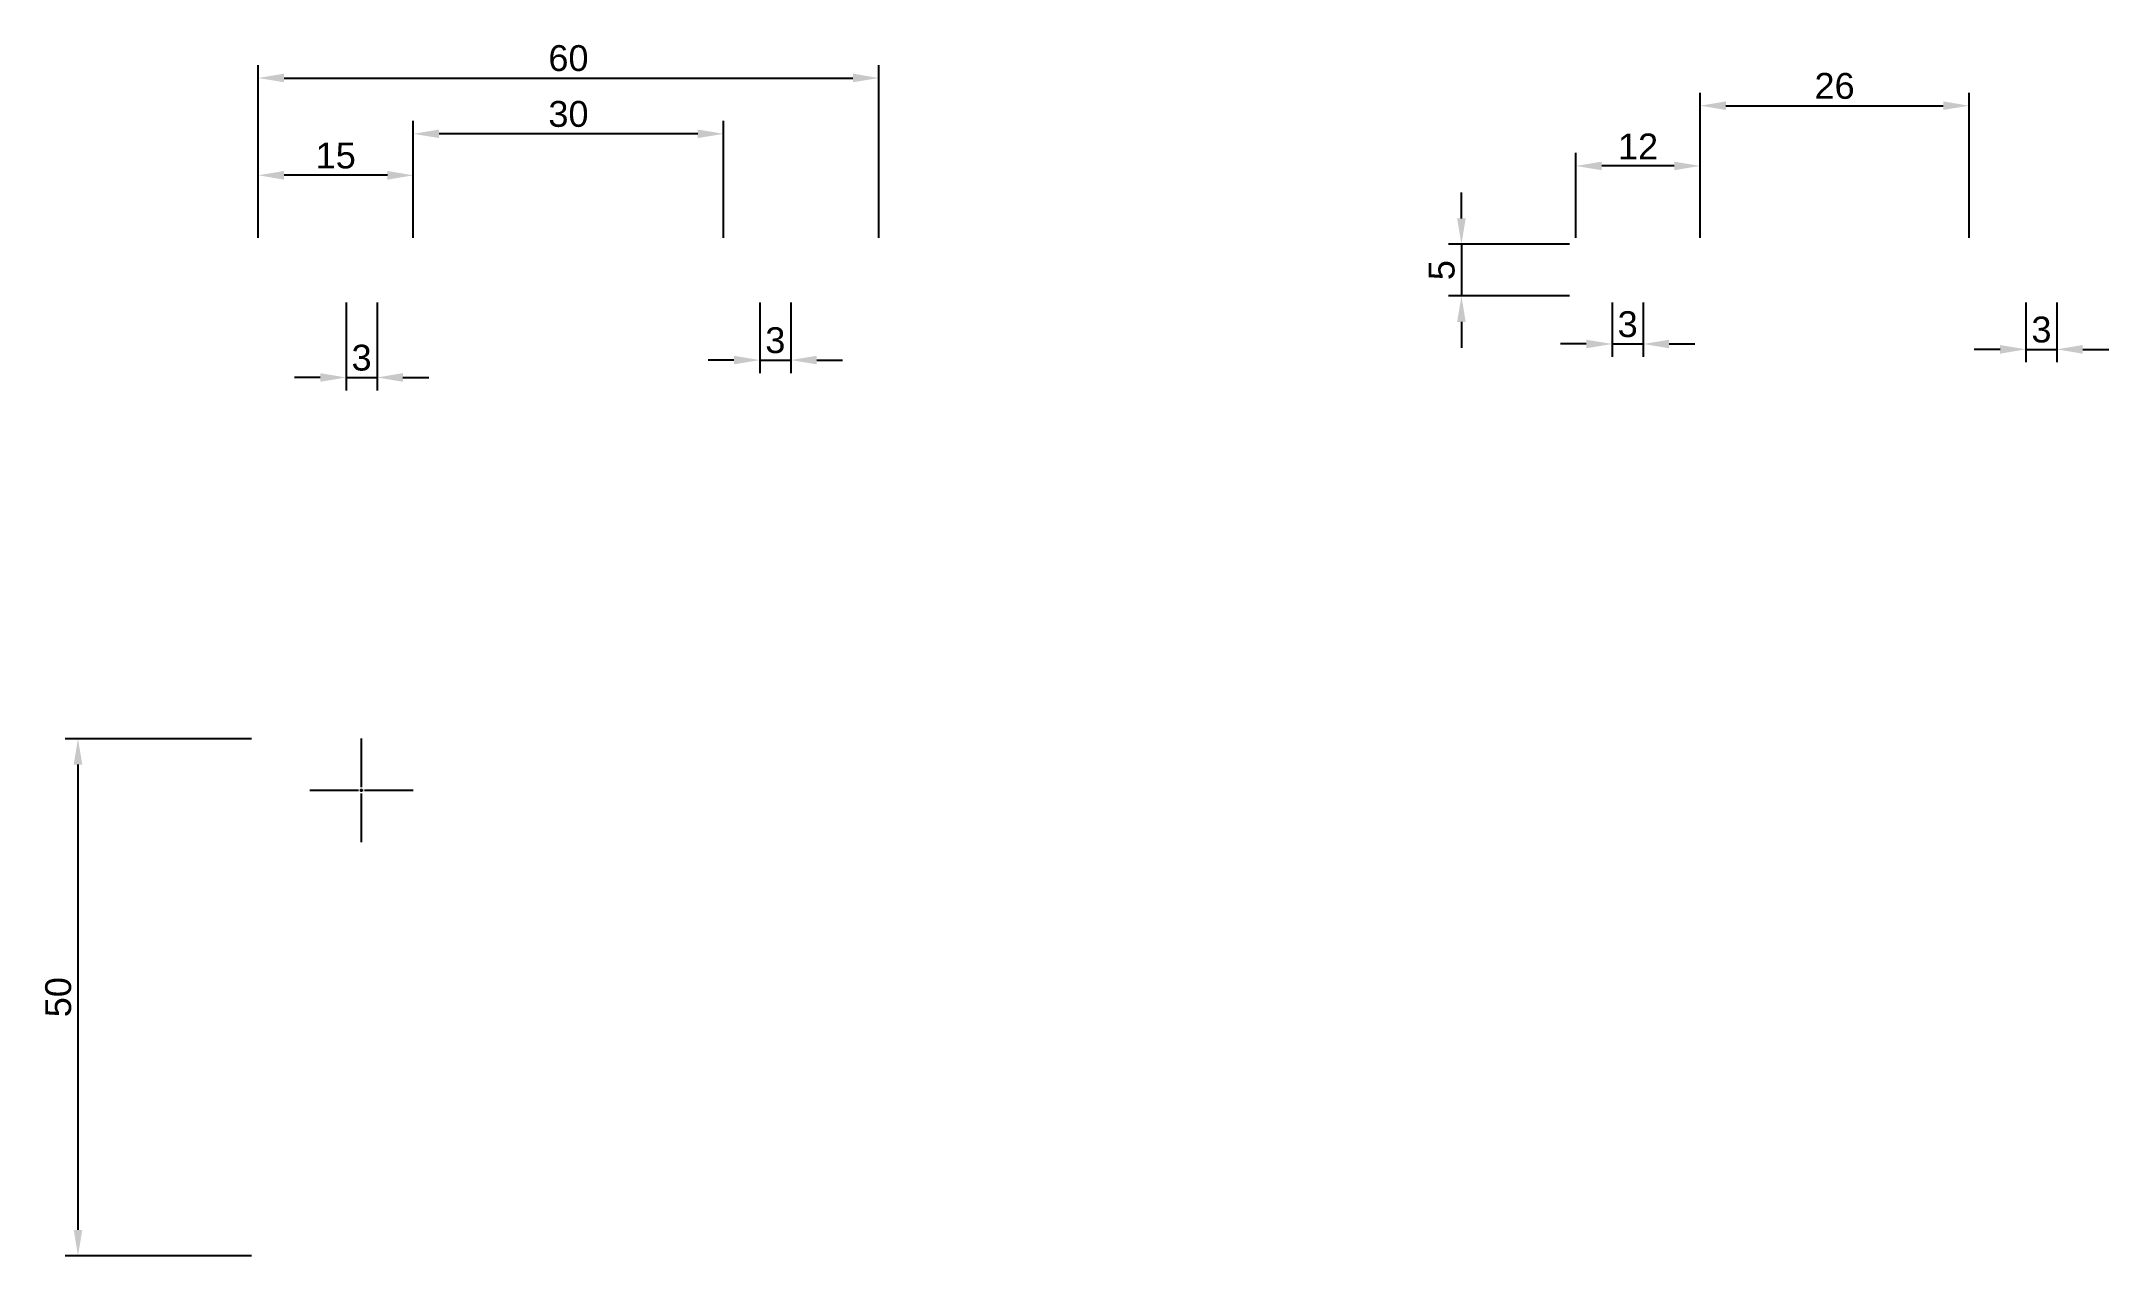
# Paper-space layout '布局1' of a CAD drawing. Header units: millimetres. Extents: x 2 to 201, y 53 to 170.
import ezdxf

# ---------------------------------------------------------------- set-up
doc = ezdxf.new("R2010")
doc.units = ezdxf.units.MM
doc.linetypes.add('CENTER2', pattern=[28.575, 19.05, -3.175, 3.175, -3.175])
doc.styles.get("Standard").update_dxf_attribs({"font": 'arial.ttf'})
doc.dimstyles.new('ISO-25', dxfattribs={"dimtxt": 2.5, "dimasz": 2.5, "dimexe": 1.25, "dimexo": 0.625, "dimtad": 1, "dimtxsty": 'Standard', "dimcen": 2.5, "dimadec": 0, "dimazin": 0, "dimtfac": 1, "dimtmove": 0, "dimatfit": 3, "dimfxl": 1, "dimarcsym": 0})

# ---------------------------------------------------------------- blocks, each defined once
blk = doc.blocks.new('*D9')
at = {"color": 0, "lineweight": -2, "transparency": 16777216}
for p, q in [((22.53, 151.15), (22.53, 167.85)), ((25.03, 166.6), (80.03, 166.6)), ((82.53, 151.15), (82.53, 167.85))]:
    blk.add_line(p, q, dxfattribs=at)
at = {"color": 0, "transparency": 16777216}
for points in [[(25.03, 167.02), (25.03, 166.19), (22.53, 166.6)], [(80.03, 167.02), (80.03, 166.19), (82.53, 166.6)]]:
    blk.add_solid(points, dxfattribs=at)
at = {"layer": 'Defpoints', "color": 0, "transparency": 16777216}
for p in [(82.53, 166.6), (22.53, 150.52), (82.53, 150.52)]:
    blk.add_point(p, dxfattribs=at)
at = {"color": 0, "transparency": 16777216, "insert": (52.53, 168.51), "char_height": 2.5, "attachment_point": 5}
blk.add_mtext('60', dxfattribs=at)
blk = doc.blocks.new('*D10')
at = {"color": 0, "lineweight": -2, "transparency": 16777216}
for p, q in [((21.9, 102.71), (3.86, 102.71)), ((5.11, 100.21), (5.11, 55.21)), ((21.9, 52.71), (3.86, 52.71))]:
    blk.add_line(p, q, dxfattribs=at)
at = {"color": 0, "transparency": 16777216}
for points in [[(4.7, 100.21), (5.53, 100.21), (5.11, 102.71)], [(4.7, 55.21), (5.53, 55.21), (5.11, 52.71)]]:
    blk.add_solid(points, dxfattribs=at)
at = {"layer": 'Defpoints', "color": 0, "transparency": 16777216}
for p in [(22.53, 102.71), (5.11, 52.71), (22.53, 52.71)]:
    blk.add_point(p, dxfattribs=at)
at = {"color": 0, "transparency": 16777216, "insert": (3.21, 77.71), "char_height": 2.5, "attachment_point": 5, "rotation": 90}
blk.add_mtext('50', dxfattribs=at)
blk = doc.blocks.new('*U11')
at = {"color": 0, "linetype": 'CENTER2', "transparency": 16777216}
for p, q in [((0, 0.3), (0, 5)), ((-5, 0), (-0.3, 0)), ((0.3, 0), (5, 0)), ((0, -5), (0, -0.3))]:
    blk.add_line(p, q, dxfattribs=at)
at = {"color": 0, "linetype": 'Continuous', "transparency": 16777216}
for p, q in [((-0.15, 0), (0.15, 0)), ((0, -0.15), (0, 0.15))]:
    blk.add_line(p, q, dxfattribs=at)
blk = doc.blocks.new('*D12')
at = {"color": 0, "lineweight": -2, "transparency": 16777216}
for p, q in [((31.03, 144.9), (31.03, 136.39)), ((34.03, 144.9), (34.03, 136.39)), ((28.53, 137.64), (26.03, 137.64)), ((31.03, 137.64), (34.03, 137.64)), ((36.53, 137.64), (39.03, 137.64))]:
    blk.add_line(p, q, dxfattribs=at)
at = {"color": 0, "transparency": 16777216}
for points in [[(28.53, 138.06), (28.53, 137.22), (31.03, 137.64)], [(36.53, 138.06), (36.53, 137.22), (34.03, 137.64)]]:
    blk.add_solid(points, dxfattribs=at)
at = {"layer": 'Defpoints', "color": 0, "transparency": 16777216}
for p in [(31.03, 145.52), (34.03, 145.52), (34.03, 137.64)]:
    blk.add_point(p, dxfattribs=at)
at = {"color": 0, "transparency": 16777216, "insert": (32.53, 139.54), "char_height": 2.5, "attachment_point": 5}
blk.add_mtext('3', dxfattribs=at)
blk = doc.blocks.new('*D13')
at = {"color": 0, "lineweight": -2, "transparency": 16777216}
for p, q in [((22.53, 151.15), (22.53, 158.44)), ((37.53, 151.15), (37.53, 158.44)), ((35.03, 157.19), (25.03, 157.19))]:
    blk.add_line(p, q, dxfattribs=at)
at = {"color": 0, "transparency": 16777216}
for points in [[(25.03, 157.61), (25.03, 156.77), (22.53, 157.19)], [(35.03, 157.61), (35.03, 156.77), (37.53, 157.19)]]:
    blk.add_solid(points, dxfattribs=at)
at = {"layer": 'Defpoints', "color": 0, "transparency": 16777216}
for p in [(22.53, 157.19), (22.53, 150.52), (37.53, 150.52)]:
    blk.add_point(p, dxfattribs=at)
at = {"color": 0, "transparency": 16777216, "insert": (30.03, 159.09), "char_height": 2.5, "attachment_point": 5}
blk.add_mtext('15', dxfattribs=at)
blk = doc.blocks.new('*D14')
at = {"color": 0, "lineweight": -2, "transparency": 16777216}
for p, q in [((149.93, 151.15), (149.93, 159.35)), ((159.43, 158.1), (152.43, 158.1)), ((161.93, 151.15), (161.93, 159.35))]:
    blk.add_line(p, q, dxfattribs=at)
at = {"color": 0, "transparency": 16777216}
for points in [[(152.43, 158.51), (152.43, 157.68), (149.93, 158.1)], [(159.43, 158.51), (159.43, 157.68), (161.93, 158.1)]]:
    blk.add_solid(points, dxfattribs=at)
at = {"layer": 'Defpoints', "color": 0, "transparency": 16777216}
for p in [(149.93, 158.1), (149.93, 150.52), (161.93, 150.52)]:
    blk.add_point(p, dxfattribs=at)
at = {"color": 0, "transparency": 16777216, "insert": (155.93, 159.98), "char_height": 2.5, "attachment_point": 5}
blk.add_mtext('12', dxfattribs=at)
blk = doc.blocks.new('*D15')
at = {"color": 0, "lineweight": -2, "transparency": 16777216}
for p, q in [((37.53, 151.15), (37.53, 162.45)), ((67.53, 151.15), (67.53, 162.45)), ((65.03, 161.2), (40.03, 161.2))]:
    blk.add_line(p, q, dxfattribs=at)
at = {"color": 0, "transparency": 16777216}
for points in [[(40.03, 161.62), (40.03, 160.79), (37.53, 161.2)], [(65.03, 161.62), (65.03, 160.79), (67.53, 161.2)]]:
    blk.add_solid(points, dxfattribs=at)
at = {"layer": 'Defpoints', "color": 0, "transparency": 16777216}
for p in [(37.53, 161.2), (37.53, 150.52), (67.53, 150.52)]:
    blk.add_point(p, dxfattribs=at)
at = {"color": 0, "transparency": 16777216, "insert": (52.53, 163.11), "char_height": 2.5, "attachment_point": 5}
blk.add_mtext('30', dxfattribs=at)
blk = doc.blocks.new('*D16')
at = {"color": 0, "lineweight": -2, "transparency": 16777216}
for p, q in [((161.93, 151.15), (161.93, 165.17)), ((164.43, 163.92), (185.43, 163.92)), ((187.93, 151.15), (187.93, 165.17))]:
    blk.add_line(p, q, dxfattribs=at)
at = {"color": 0, "transparency": 16777216}
for points in [[(164.43, 164.34), (164.43, 163.51), (161.93, 163.92)], [(185.43, 164.34), (185.43, 163.51), (187.93, 163.92)]]:
    blk.add_solid(points, dxfattribs=at)
at = {"layer": 'Defpoints', "color": 0, "transparency": 16777216}
for p in [(187.93, 163.92), (161.93, 150.52), (187.93, 150.52)]:
    blk.add_point(p, dxfattribs=at)
at = {"color": 0, "transparency": 16777216, "insert": (174.93, 165.82), "char_height": 2.5, "attachment_point": 5}
blk.add_mtext('26', dxfattribs=at)
blk = doc.blocks.new('*D17')
at = {"color": 0, "lineweight": -2, "transparency": 16777216}
for p, q in [((138.86, 153.02), (138.86, 155.52)), ((149.3, 150.52), (137.61, 150.52)), ((138.86, 150.52), (138.86, 145.52)), ((149.3, 145.52), (137.61, 145.52)), ((138.86, 143.02), (138.86, 140.52))]:
    blk.add_line(p, q, dxfattribs=at)
at = {"color": 0, "transparency": 16777216}
for points in [[(138.44, 153.02), (139.27, 153.02), (138.86, 150.52)], [(138.44, 143.02), (139.27, 143.02), (138.86, 145.52)]]:
    blk.add_solid(points, dxfattribs=at)
at = {"layer": 'Defpoints', "color": 0, "transparency": 16777216}
for p in [(149.93, 150.52), (138.86, 145.52), (149.93, 145.52)]:
    blk.add_point(p, dxfattribs=at)
at = {"color": 0, "transparency": 16777216, "insert": (136.96, 148.02), "char_height": 2.5, "attachment_point": 5, "rotation": 90}
blk.add_mtext('5', dxfattribs=at)
blk = doc.blocks.new('*D18')
at = {"color": 0, "lineweight": -2, "transparency": 16777216}
for p, q in [((71.03, 144.9), (71.03, 138.07)), ((74.03, 144.9), (74.03, 138.07)), ((68.53, 139.32), (66.03, 139.32)), ((71.03, 139.32), (74.03, 139.32)), ((76.53, 139.32), (79.03, 139.32))]:
    blk.add_line(p, q, dxfattribs=at)
at = {"color": 0, "transparency": 16777216}
for points in [[(68.53, 139.74), (68.53, 138.91), (71.03, 139.32)], [(76.53, 139.74), (76.53, 138.91), (74.03, 139.32)]]:
    blk.add_solid(points, dxfattribs=at)
at = {"layer": 'Defpoints', "color": 0, "transparency": 16777216}
for p in [(71.03, 145.52), (74.03, 145.52), (74.03, 139.32)]:
    blk.add_point(p, dxfattribs=at)
at = {"color": 0, "transparency": 16777216, "insert": (72.53, 141.23), "char_height": 2.5, "attachment_point": 5}
blk.add_mtext('3', dxfattribs=at)
blk = doc.blocks.new('*D19')
at = {"color": 0, "lineweight": -2, "transparency": 16777216}
for p, q in [((193.43, 144.9), (193.43, 139.11)), ((196.43, 144.9), (196.43, 139.11)), ((190.93, 140.36), (188.43, 140.36)), ((193.43, 140.36), (196.43, 140.36)), ((198.93, 140.36), (201.43, 140.36))]:
    blk.add_line(p, q, dxfattribs=at)
at = {"color": 0, "transparency": 16777216}
for points in [[(190.93, 140.78), (190.93, 139.94), (193.43, 140.36)], [(198.93, 140.78), (198.93, 139.94), (196.43, 140.36)]]:
    blk.add_solid(points, dxfattribs=at)
at = {"layer": 'Defpoints', "color": 0, "transparency": 16777216}
for p in [(193.43, 145.52), (196.43, 145.52), (196.43, 140.36)]:
    blk.add_point(p, dxfattribs=at)
at = {"color": 0, "transparency": 16777216, "insert": (194.93, 142.26), "char_height": 2.5, "attachment_point": 5}
blk.add_mtext('3', dxfattribs=at)
blk = doc.blocks.new('*D20')
at = {"color": 0, "lineweight": -2, "transparency": 16777216}
for p, q in [((153.43, 144.9), (153.43, 139.63)), ((156.43, 144.9), (156.43, 139.63)), ((150.93, 140.88), (148.43, 140.88)), ((153.43, 140.88), (156.43, 140.88)), ((158.93, 140.88), (161.43, 140.88))]:
    blk.add_line(p, q, dxfattribs=at)
at = {"color": 0, "transparency": 16777216}
for points in [[(150.93, 141.29), (150.93, 140.46), (153.43, 140.88)], [(158.93, 141.29), (158.93, 140.46), (156.43, 140.88)]]:
    blk.add_solid(points, dxfattribs=at)
at = {"layer": 'Defpoints', "color": 0, "transparency": 16777216}
for p in [(153.43, 145.52), (156.43, 145.52), (156.43, 140.88)]:
    blk.add_point(p, dxfattribs=at)
at = {"color": 0, "transparency": 16777216, "insert": (154.93, 142.78), "char_height": 2.5, "attachment_point": 5}
blk.add_mtext('3', dxfattribs=at)

psp = doc.layouts.new('布局1')

# ---------------------------------------------------------------- block references
at = {"linetype": 'CENTER2', "extrusion": (0, 2.96701e-13, -1)}
psp.add_blockref('*U11', (-32.526, 97.713), dxfattribs=at)

# ---------------------------------------------------------------- dimensions: what is measured, and where the dimension line sits
for base, p1, p2, picture, middle in [((82.526, 166.605), (22.526, 150.523), (82.526, 150.523), '*D9', (52.526, 168.506)), ((187.928, 163.922), (161.928, 150.523), (187.928, 150.523), '*D16', (174.928, 165.824)), ((37.526, 161.203), (67.526, 150.523), (37.526, 150.523), '*D15', (52.526, 163.106)), ((22.526, 157.19), (37.526, 150.523), (22.526, 150.523), '*D13', (30.026, 159.091)), ((149.928, 158.096), (161.928, 150.523), (149.928, 150.523), '*D14', (155.928, 159.976)), ((34.026, 137.64), (31.026, 145.523), (34.026, 145.523), '*D12', (32.526, 139.542)), ((74.026, 139.323), (71.026, 145.523), (74.026, 145.523), '*D18', (72.526, 141.225)), ((156.428, 140.877), (153.428, 145.523), (156.428, 145.523), '*D20', (154.928, 142.779)), ((196.428, 140.359), (193.428, 145.523), (196.428, 145.523), '*D19', (194.928, 142.261))]:
    dim = psp.add_linear_dim(base=base, p1=p1, p2=p2, dimstyle='ISO-25', override={"dimlfac": -1})
    dim.commit()
    dim.dimension.update_dxf_attribs({"geometry": picture, "text_midpoint": middle})
for base, p1, p2, picture, middle in [((138.857, 145.523), (149.928, 150.523), (149.928, 145.523), '*D17', (136.961, 148.023)), ((5.113, 52.713), (22.526, 102.713), (22.526, 52.713), '*D10', (3.211, 77.713))]:
    dim = psp.add_linear_dim(base=base, p1=p1, p2=p2, angle=90, dimstyle='ISO-25', override={"dimlfac": -1})
    dim.commit()
    dim.dimension.update_dxf_attribs({"geometry": picture, "text_midpoint": middle})

doc.saveas('drawing.dxf')
